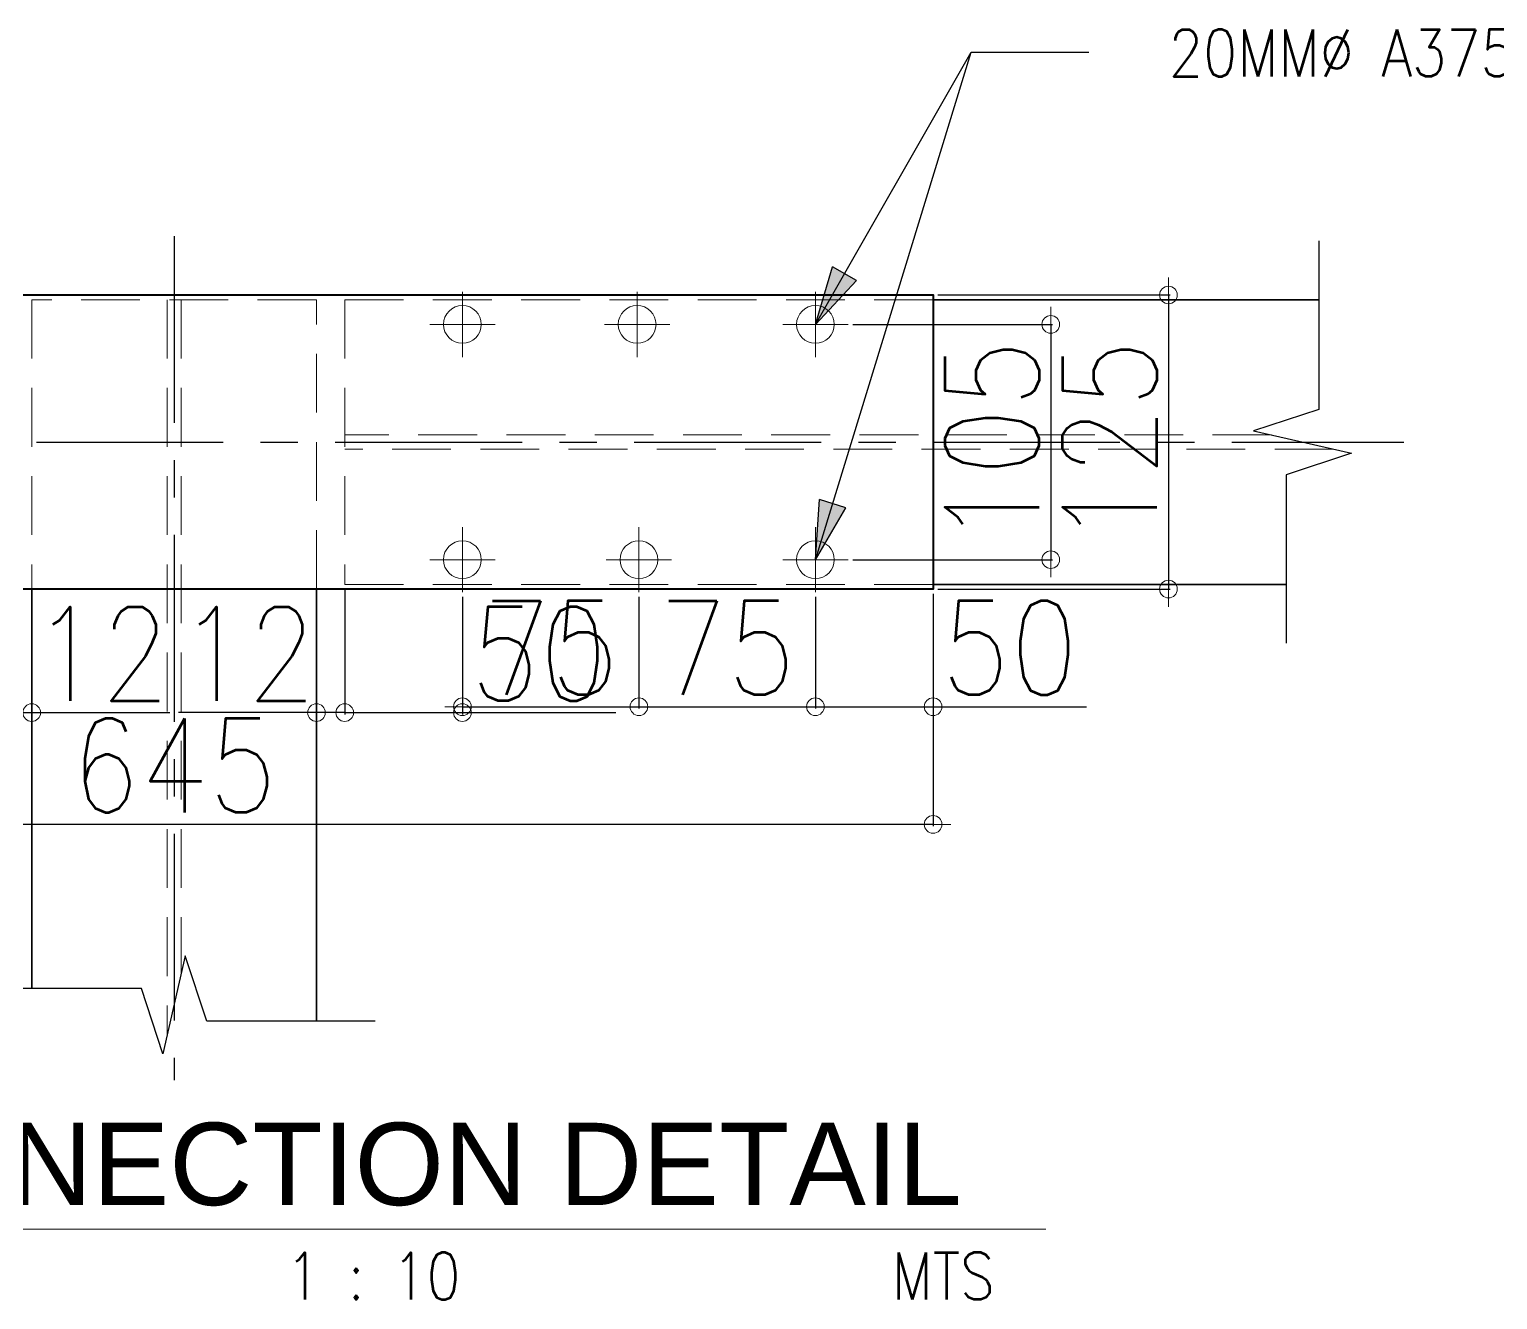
# Model space of a CAD drawing. Header units: millimetres. Extents: x -14320 to 437400, y -59080 to 73710.
# Drawn here: x 8758 to 9382, y 6849 to 7389 of the extents above; entities that cross this region are included whole.
import ezdxf
from ezdxf.enums import TextEntityAlignment as Align

# ---------------------------------------------------------------- set-up
doc = ezdxf.new("R2010")
doc.units = ezdxf.units.MM
doc.header["$LTSCALE"] = 10
doc.header["$MEASUREMENT"] = 0
doc.linetypes.add('CENTER', pattern=[50.8, 31.75, -6.35, 6.35, -6.35])
doc.linetypes.add('HIDDEN', pattern=[0.375, 0.25, -0.125])
for name, color, linetype, lineweight in [('.1 - NUMBER 8', 8, 'Continuous', 9), ('.4 - GREEN', 3, 'Continuous', 40), ('.5 - CYAN', 4, 'Continuous', 40), ('S-ANNO-DIMS', 1, 'Continuous', 5), ('S-Anno-Text', 52, 'Continuous', 15), ('S-ANNO-WELD', 1, 'Continuous', 9)]:
    doc.layers.add(name, color=color, linetype=linetype, lineweight=lineweight)
doc.layers.add('A-NEW', color=240, linetype='Continuous')
doc.styles.add('1', font='simplex.shx', dxfattribs={"width": 0.85, "height": 40})
doc.styles.add('2', font='simplex.shx', dxfattribs={"width": 0.95, "height": 40})
doc.styles.add('TITLE1', font='HELV.shx', dxfattribs={"height": 500})
doc.dimstyles.new('ESCA30', dxfattribs={"dimtxt": 40, "dimasz": 1, "dimexe": 20, "dimexo": 40, "dimgap": 50, "dimtad": 1, "dimdec": 0, "dimrnd": 1, "dimdsep": 46, "dimtxsty": '1', "dimblk1": 'ESCADIM_ARW', "dimblk2": 'ESCADIM_ARW', "dimsah": 1, "dimcen": 50, "dimclrd": 256, "dimclre": 256, "dimclrt": 52, "dimadec": 0, "dimazin": 0, "dimtfac": 1, "dimtdec": 0, "dimtofl": 0, "dimtmove": 0, "dimatfit": 3, "dimldrblk": 'ESCADIM_ARW', "dimfxl": 1, "dimtolj": 1, "dimtzin": 0, "dimarcsym": 0})
doc.dimstyles.new('ESCA_ARW$7', dxfattribs={"dimtxt": 200, "dimasz": 1, "dimexe": 100, "dimexo": 100, "dimgap": 100, "dimtad": 1, "dimdec": 0, "dimrnd": 1, "dimdsep": 46, "dimtxsty": '1', "dimblk1": 'dim_arw', "dimblk2": 'dim_arw', "dimsah": 1, "dimcen": 50, "dimclrd": 1, "dimclre": 256, "dimclrt": 52, "dimadec": 0, "dimazin": 0, "dimtfac": 1, "dimtofl": 0, "dimtmove": 0, "dimatfit": 3, "dimldrblk": 'dim_arw', "dimfxl": 1, "dimtolj": 1, "dimtzin": 0, "dimarcsym": 0})

# ---------------------------------------------------------------- blocks, each defined once
blk = doc.blocks.new('ESCADIM_ARW')
at = {"color": 9}
blk.add_line((75, 0), (-75, 0), dxfattribs=at)
blk.add_circle((0, 0), 37.5, dxfattribs=at)
blk = doc.blocks.new('*D78')
at = {"layer": 'Defpoints', "color": 0, "transparency": 16777216}
for p in [(9105.98, 7263.38), (9105.98, 7163.38), (9192.11, 7163.38)]:
    blk.add_point(p, dxfattribs=at)
at = {"layer": 'S-ANNO-DIMS', "lineweight": -2, "transparency": 16777216}
for p, q in [((9107.98, 7263.38), (9192.91, 7263.38)), ((9192.11, 7263.28), (9192.11, 7163.48)), ((9107.98, 7163.38), (9192.91, 7163.38))]:
    blk.add_line(p, q, dxfattribs=at)
at = {"layer": 'S-ANNO-DIMS', "lineweight": -2, "transparency": 16777216, "xscale": 0.1, "yscale": 0.1, "zscale": 0.1}
for p, rotation in [((9192.11, 7263.38), 90), ((9192.11, 7163.38), 270)]:
    blk.add_blockref('ESCADIM_ARW', p, dxfattribs=dict(at, rotation=rotation))
at = {"layer": 'S-ANNO-DIMS', "color": 52, "transparency": 16777216, "insert": (9167.11, 7213.38), "char_height": 40, "attachment_point": 5, "rotation": 90, "style": '1'}
blk.add_mtext('\\A1;105', dxfattribs=at)
blk = doc.blocks.new('*D105')
at = {"layer": 'Defpoints', "color": 0, "transparency": 16777216}
for p in [(8892.11, 7152.88), (8942.11, 7149.52), (8942.11, 7098.38)]:
    blk.add_point(p, dxfattribs=at)
at = {"layer": 'S-ANNO-DIMS', "lineweight": -2, "transparency": 16777216}
for p, q in [((8892.11, 7150.88), (8892.11, 7097.58)), ((8942.11, 7147.52), (8942.11, 7097.58)), ((8892.21, 7098.38), (8942.01, 7098.38)), ((8942.11, 7098.38), (9007.26, 7098.38))]:
    blk.add_line(p, q, dxfattribs=at)
at = {"layer": 'S-ANNO-DIMS', "lineweight": -2, "transparency": 16777216, "xscale": 0.1, "yscale": 0.1, "zscale": 0.1, "rotation": 180}
blk.add_blockref('ESCADIM_ARW', (8892.11, 7098.38), dxfattribs=at)
at = {"layer": 'S-ANNO-DIMS', "lineweight": -2, "transparency": 16777216, "xscale": 0.1, "yscale": 0.1, "zscale": 0.1}
blk.add_blockref('ESCADIM_ARW', (8942.11, 7098.38), dxfattribs=at)
at = {"layer": 'S-ANNO-DIMS', "color": 52, "transparency": 16777216, "insert": (8974.74, 7123.38), "char_height": 40, "attachment_point": 5, "style": '1'}
blk.add_mtext('\\A1;50', dxfattribs=at)
blk = doc.blocks.new('*D106')
at = {"layer": 'Defpoints', "color": 0, "transparency": 16777216}
for p in [(8942.11, 7149.52), (9017.11, 7149.52), (9017.11, 7100.88)]:
    blk.add_point(p, dxfattribs=at)
at = {"layer": 'S-ANNO-DIMS', "lineweight": -2, "transparency": 16777216}
for p, q in [((8942.11, 7147.52), (8942.11, 7100.08)), ((9017.11, 7147.52), (9017.11, 7100.08)), ((8942.21, 7100.88), (9017.01, 7100.88))]:
    blk.add_line(p, q, dxfattribs=at)
at = {"layer": 'S-ANNO-DIMS', "lineweight": -2, "transparency": 16777216, "xscale": 0.1, "yscale": 0.1, "zscale": 0.1, "rotation": 180}
blk.add_blockref('ESCADIM_ARW', (8942.11, 7100.88), dxfattribs=at)
at = {"layer": 'S-ANNO-DIMS', "lineweight": -2, "transparency": 16777216, "xscale": 0.1, "yscale": 0.1, "zscale": 0.1}
blk.add_blockref('ESCADIM_ARW', (9017.11, 7100.88), dxfattribs=at)
at = {"layer": 'S-ANNO-DIMS', "color": 52, "transparency": 16777216, "insert": (8979.61, 7125.88), "char_height": 40, "attachment_point": 5, "style": '1'}
blk.add_mtext('\\A1;75', dxfattribs=at)
blk = doc.blocks.new('*D107')
at = {"layer": 'Defpoints', "color": 0, "transparency": 16777216}
for p in [(9017.11, 7149.52), (9092.11, 7149.52), (9092.11, 7100.88)]:
    blk.add_point(p, dxfattribs=at)
at = {"layer": 'S-ANNO-DIMS', "lineweight": -2, "transparency": 16777216}
for p, q in [((9017.11, 7147.52), (9017.11, 7100.08)), ((9092.11, 7147.52), (9092.11, 7100.08)), ((9017.21, 7100.88), (9092.01, 7100.88))]:
    blk.add_line(p, q, dxfattribs=at)
at = {"layer": 'S-ANNO-DIMS', "lineweight": -2, "transparency": 16777216, "xscale": 0.1, "yscale": 0.1, "zscale": 0.1, "rotation": 180}
blk.add_blockref('ESCADIM_ARW', (9017.11, 7100.88), dxfattribs=at)
at = {"layer": 'S-ANNO-DIMS', "lineweight": -2, "transparency": 16777216, "xscale": 0.1, "yscale": 0.1, "zscale": 0.1}
blk.add_blockref('ESCADIM_ARW', (9092.11, 7100.88), dxfattribs=at)
at = {"layer": 'S-ANNO-DIMS', "color": 52, "transparency": 16777216, "insert": (9054.61, 7125.88), "char_height": 40, "attachment_point": 5, "style": '1'}
blk.add_mtext('\\A1;75', dxfattribs=at)
blk = doc.blocks.new('*D108')
at = {"layer": 'Defpoints', "color": 0, "transparency": 16777216}
for p in [(9092.11, 7149.52), (9142.11, 7150.88), (9142.11, 7100.88)]:
    blk.add_point(p, dxfattribs=at)
at = {"layer": 'S-ANNO-DIMS', "lineweight": -2, "transparency": 16777216}
for p, q in [((9092.11, 7147.52), (9092.11, 7100.08)), ((9142.11, 7148.88), (9142.11, 7100.08)), ((9092.21, 7100.88), (9142.01, 7100.88)), ((9142.11, 7100.88), (9207.26, 7100.88))]:
    blk.add_line(p, q, dxfattribs=at)
at = {"layer": 'S-ANNO-DIMS', "lineweight": -2, "transparency": 16777216, "xscale": 0.1, "yscale": 0.1, "zscale": 0.1, "rotation": 180}
blk.add_blockref('ESCADIM_ARW', (9092.11, 7100.88), dxfattribs=at)
at = {"layer": 'S-ANNO-DIMS', "lineweight": -2, "transparency": 16777216, "xscale": 0.1, "yscale": 0.1, "zscale": 0.1}
blk.add_blockref('ESCADIM_ARW', (9142.11, 7100.88), dxfattribs=at)
at = {"layer": 'S-ANNO-DIMS', "color": 52, "transparency": 16777216, "insert": (9174.74, 7125.88), "char_height": 40, "attachment_point": 5, "style": '1'}
blk.add_mtext('\\A1;50', dxfattribs=at)
blk = doc.blocks.new('*D79')
at = {"layer": 'Defpoints', "color": 0, "transparency": 16777216}
for p in [(9142.11, 7275.88), (9142.11, 7150.88), (9242.11, 7150.88)]:
    blk.add_point(p, dxfattribs=at)
at = {"layer": 'S-ANNO-DIMS', "lineweight": -2, "transparency": 16777216}
for p, q in [((9144.11, 7275.88), (9242.91, 7275.88)), ((9242.11, 7275.78), (9242.11, 7150.98)), ((9144.11, 7150.88), (9242.91, 7150.88))]:
    blk.add_line(p, q, dxfattribs=at)
at = {"layer": 'S-ANNO-DIMS', "lineweight": -2, "transparency": 16777216, "xscale": 0.1, "yscale": 0.1, "zscale": 0.1}
for p, rotation in [((9242.11, 7275.88), 90), ((9242.11, 7150.88), 270)]:
    blk.add_blockref('ESCADIM_ARW', p, dxfattribs=dict(at, rotation=rotation))
at = {"layer": 'S-ANNO-DIMS', "color": 52, "transparency": 16777216, "insert": (9217.11, 7213.38), "char_height": 40, "attachment_point": 5, "rotation": 90, "style": '1'}
blk.add_mtext('\\A1;125', dxfattribs=at)
blk = doc.blocks.new('*D81')
at = {"layer": 'Defpoints', "color": 0, "transparency": 16777216}
for p in [(8880.11, 7150.88), (8892.11, 7152.88), (8880.11, 7098.38)]:
    blk.add_point(p, dxfattribs=at)
at = {"layer": 'S-ANNO-DIMS', "lineweight": -2, "transparency": 16777216}
for p, q in [((8892.11, 7150.88), (8892.11, 7097.58)), ((8880.11, 7148.88), (8880.11, 7097.58)), ((8880.11, 7098.38), (8821.44, 7098.38)), ((8892.01, 7098.38), (8880.21, 7098.38))]:
    blk.add_line(p, q, dxfattribs=at)
at = {"layer": 'S-ANNO-DIMS', "lineweight": -2, "transparency": 16777216, "xscale": 0.1, "yscale": 0.1, "zscale": 0.1, "rotation": 180}
blk.add_blockref('ESCADIM_ARW', (8880.11, 7098.38), dxfattribs=at)
at = {"layer": 'S-ANNO-DIMS', "lineweight": -2, "transparency": 16777216, "xscale": 0.1, "yscale": 0.1, "zscale": 0.1}
blk.add_blockref('ESCADIM_ARW', (8892.11, 7098.38), dxfattribs=at)
at = {"layer": 'S-ANNO-DIMS', "color": 52, "transparency": 16777216, "insert": (8850.73, 7123.38), "char_height": 40, "attachment_point": 5, "style": '1'}
blk.add_mtext('\\A1;12', dxfattribs=at)
blk = doc.blocks.new('*D82')
at = {"layer": 'Defpoints', "color": 0, "transparency": 16777216}
for p in [(8747.11, 7152.88), (8759.11, 7150.88), (8759.11, 7098.38)]:
    blk.add_point(p, dxfattribs=at)
at = {"layer": 'S-ANNO-DIMS', "lineweight": -2, "transparency": 16777216}
for p, q in [((8747.11, 7150.88), (8747.11, 7097.58)), ((8759.11, 7148.88), (8759.11, 7097.58)), ((8747.21, 7098.38), (8759.01, 7098.38)), ((8759.11, 7098.38), (8817.79, 7098.38))]:
    blk.add_line(p, q, dxfattribs=at)
at = {"layer": 'S-ANNO-DIMS', "lineweight": -2, "transparency": 16777216, "xscale": 0.1, "yscale": 0.1, "zscale": 0.1, "rotation": 180}
blk.add_blockref('ESCADIM_ARW', (8747.11, 7098.38), dxfattribs=at)
at = {"layer": 'S-ANNO-DIMS', "lineweight": -2, "transparency": 16777216, "xscale": 0.1, "yscale": 0.1, "zscale": 0.1}
blk.add_blockref('ESCADIM_ARW', (8759.11, 7098.38), dxfattribs=at)
at = {"layer": 'S-ANNO-DIMS', "color": 52, "transparency": 16777216, "insert": (8788.5, 7123.38), "char_height": 40, "attachment_point": 5, "style": '1'}
blk.add_mtext('\\A1;12', dxfattribs=at)
blk = doc.blocks.new('*D83')
at = {"layer": 'Defpoints', "color": 0, "transparency": 16777216}
for p in [(8497.11, 7150.88), (9142.11, 7150.88), (8497.11, 7050.88)]:
    blk.add_point(p, dxfattribs=at)
at = {"layer": 'S-ANNO-DIMS', "lineweight": -2, "transparency": 16777216}
for p, q in [((8497.11, 7148.88), (8497.11, 7050.08)), ((9142.11, 7148.88), (9142.11, 7050.08)), ((9142.01, 7050.88), (8497.21, 7050.88))]:
    blk.add_line(p, q, dxfattribs=at)
at = {"layer": 'S-ANNO-DIMS', "lineweight": -2, "transparency": 16777216, "xscale": 0.1, "yscale": 0.1, "zscale": 0.1, "rotation": 180}
blk.add_blockref('ESCADIM_ARW', (8497.11, 7050.88), dxfattribs=at)
at = {"layer": 'S-ANNO-DIMS', "lineweight": -2, "transparency": 16777216, "xscale": 0.1, "yscale": 0.1, "zscale": 0.1}
blk.add_blockref('ESCADIM_ARW', (9142.11, 7050.88), dxfattribs=at)
at = {"layer": 'S-ANNO-DIMS', "color": 52, "transparency": 16777216, "insert": (8819.61, 7075.88), "char_height": 40, "attachment_point": 5, "style": '1'}
blk.add_mtext('\\A1;645', dxfattribs=at)
blk = doc.blocks.new('dim_arw')
h = blk.add_hatch(color=256)
h.paths.add_polyline_path([(-125.6, 29.5), (0, 0), (-125.6, -29.5, -0.115681), (-132.5, 0, -0.115681)])
h.paths.add_polyline_path([(-249, 58.4), (-125.6, 29.5, 0.115681), (-132.5, 0, 0.115681), (-125.6, -29.5), (-249, -58.4)])
for p, q in [((0, 0), (-249, 58.4)), ((-249, 58.4), (-249, -58.4)), ((0, 0), (-249, -58.4))]:
    blk.add_line(p, q)

msp = doc.modelspace()

# ---------------------------------------------------------------- linework, layer by layer
at = {"layer": '.1 - NUMBER 8', "linetype": 'HIDDEN', "ltscale": 10}
for p, q in [((8816.61, 7273.88), (8816.61, 6960.97)), ((8822.61, 7273.88), (8822.61, 6987.35)), ((9285.87, 7216.38), (8892.11, 7216.38)), ((9312.25, 7210.38), (8892.11, 7210.38))]:
    msp.add_line(p, q, dxfattribs=at)
for points in [[(8880.11, 7150.88), (8880.11, 7273.88), (8759.11, 7273.88), (8759.11, 7150.88)], [(9142.11, 7273.88), (8892.11, 7273.88), (8892.11, 7152.88), (9142.11, 7152.88)]]:
    msp.add_lwpolyline(points, dxfattribs=at)
at = {"layer": '.4 - GREEN'}
msp.add_lwpolyline([(8497.11, 7275.88), (9142.11, 7275.88), (9142.11, 7150.88), (8497.11, 7150.88)], close=True, dxfattribs=at)
at = {"layer": '.5 - CYAN', "lineweight": 35}
for points in [[(9306.01, 7273.88), (9142.11, 7273.88)], [(8759.11, 7150.88), (8759.11, 6981.11)], [(8880.11, 6967.21), (8880.11, 7150.88)], [(9142.11, 7152.88), (9292.11, 7152.88)]]:
    msp.add_lwpolyline(points, dxfattribs=at)
at = {"color": 1}
for points in [[(9306.01, 7298.88), (9306.01, 7227.28), (9278.22, 7218.12), (9319.91, 7208.64), (9292.11, 7199.48), (9292.11, 7127.88)], [(8905.11, 6967.21), (8833.51, 6967.21), (8824.36, 6995), (8814.87, 6953.31), (8805.72, 6981.11), (8734.11, 6981.11)]]:
    msp.add_lwpolyline(points, dxfattribs=at)
at = {"layer": 'A-NEW', "color": 253, "linetype": 'CENTER', "ltscale": 0.25}
for p, q in [((8819.61, 7300.88), (8819.61, 6942.21)), ((8253.11, 7213.38), (9342.11, 7213.38))]:
    msp.add_line(p, q, dxfattribs=at)
at = {"layer": 'S-Anno-Text', "color": 9}
for p, q in [((8942.11, 7277.25), (8942.11, 7249.52)), ((9016.35, 7277.25), (9016.35, 7249.52)), ((9092.11, 7277.25), (9092.11, 7249.52)), ((8928.25, 7263.38), (8955.98, 7263.38)), ((9002.49, 7263.38), (9030.22, 7263.38)), ((9078.25, 7263.38), (9105.98, 7263.38)), ((8942.11, 7177.25), (8942.11, 7149.52)), ((9017.11, 7177.25), (9017.11, 7149.52)), ((9092.11, 7177.25), (9092.11, 7149.52)), ((8928.25, 7163.38), (8955.98, 7163.38)), ((9003.25, 7163.38), (9030.98, 7163.38)), ((9078.25, 7163.38), (9105.98, 7163.38))]:
    msp.add_line(p, q, dxfattribs=at)
at = {"layer": 'S-Anno-Text', "color": 1}
msp.add_line((8445.29, 6878.87), (9189.94, 6878.87), dxfattribs=at)
at = {"layer": 'S-Anno-Text', "color": 9}
for centre in [(8942.11, 7263.38), (9016.35, 7263.38), (9092.11, 7263.38), (8942.11, 7163.38), (9017.11, 7163.38), (9092.11, 7163.38)]:
    msp.add_circle(centre, 8.03, dxfattribs=at)

# ---------------------------------------------------------------- texts
at = {"layer": 'S-Anno-Text', "color": 5, "style": 'TITLE1'}
msp.add_text('CONNECTION DETAIL', height=35, dxfattribs=at).set_placement((8640.97, 6889.06))
at = {"layer": 'S-Anno-Text', "style": '2', "width": 0.85}
msp.add_text('1 : 10', height=20, dxfattribs=at).set_placement((8904.24, 6848.87), align=Align.CENTER)
msp.add_text('MTS', height=20, dxfattribs=at).set_placement((9168.19, 6848.87), align=Align.RIGHT)
at = {"layer": 'S-Anno-Text', "insert": (9470.97, 7388.79), "char_height": 20, "width": 263.8404, "attachment_point": 3, "style": '1'}
msp.add_mtext('20MM%%C A375 BOLTS', dxfattribs=at)

# ---------------------------------------------------------------- dimensions: what is measured, and where the dimension line sits
at = {"layer": 'S-ANNO-DIMS'}
for base, p1, p2, angle, picture, middle in [((9242.11, 7150.88), (9142.11, 7275.88), (9142.11, 7150.88), 90, '*D79', (9217.11, 7213.38)), ((8497.11, 7050.88), (9142.11, 7150.88), (8497.11, 7150.88), 180, '*D83', (8819.61, 7075.88)), ((8880.11, 7098.38), (8892.11, 7152.88), (8880.11, 7150.88), 180, '*D81', (8850.73, 7123.38))]:
    dim = msp.add_linear_dim(base=base, p1=p1, p2=p2, angle=angle, dimstyle='ESCA30', override={"dimscale": 0.1, "dimexe": 8, "dimexo": 20, "dimcen": 10}, dxfattribs=at)
    dim.commit()
    dim.dimension.update_dxf_attribs({"geometry": picture, "text_midpoint": middle})
dim = msp.add_linear_dim(base=(9192.11, 7163.38), p1=(9105.98, 7263.38), p2=(9105.98, 7163.38), angle=90, text='105', dimstyle='ESCA30', override={"dimscale": 0.1, "dimexe": 8, "dimexo": 20, "dimcen": 10}, dxfattribs=at)
dim.commit()
dim.dimension.update_dxf_attribs({"geometry": '*D78', "text_midpoint": (9167.11, 7213.38)})
for base, p1, p2, picture, middle in [((8759.11, 7098.38), (8747.11, 7152.88), (8759.11, 7150.88), '*D82', (8788.5, 7123.38)), ((8942.11, 7098.38), (8892.11, 7152.88), (8942.11, 7149.52), '*D105', (8974.74, 7123.38)), ((9017.11, 7100.88), (8942.11, 7149.52), (9017.11, 7149.52), '*D106', (8979.61, 7125.88)), ((9092.11, 7100.88), (9017.11, 7149.52), (9092.11, 7149.52), '*D107', (9054.61, 7125.88)), ((9142.11, 7100.88), (9092.11, 7149.52), (9142.11, 7150.88), '*D108', (9174.74, 7125.88))]:
    dim = msp.add_linear_dim(base=base, p1=p1, p2=p2, dimstyle='ESCA30', override={"dimscale": 0.1, "dimexe": 8, "dimexo": 20, "dimcen": 10}, dxfattribs=at)
    dim.commit()
    dim.dimension.update_dxf_attribs({"geometry": picture, "text_midpoint": middle})

# ---------------------------------------------------------------- leaders
at = {"layer": 'S-ANNO-WELD'}
for points in [[(9092.11, 7263.38), (9158.27, 7379.12), (9208.27, 7379.12)], [(9092.11, 7163.38), (9158.27, 7379.12), (9208.27, 7379.12)]]:
    msp.add_leader(points, dimstyle='ESCA_ARW$7', override={"dimscale": 0.1}, dxfattribs=at)

doc.saveas('drawing.dxf')
